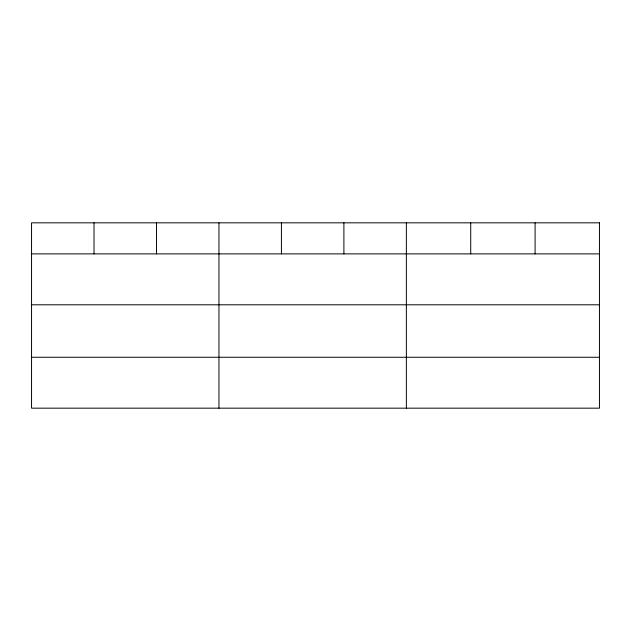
<?xml version="1.0" encoding="UTF-8"?>
<svg xmlns="http://www.w3.org/2000/svg" width="631" height="631" viewBox="0 0 631 631"><rect width="100%" height="100%" fill="white"/><g stroke="black" fill="none" stroke-linecap="round" stroke-linejoin="round"><path stroke-width="0.95" d="M31.55 253.883L599.45 253.883M31.55 304.797L599.45 304.797M31.55 357.256L599.45 357.256M535.088 222.83L535.088 253.883M470.726 222.83L470.726 253.883M406.364 222.83L406.364 408.17M343.895 222.83L343.895 253.883M281.426 222.83L281.426 253.883M218.957 222.83L218.957 408.17M156.488 222.83L156.488 253.883M94.019 222.83L94.019 253.883M599.45 222.83L31.55 222.83L31.55 408.17L599.45 408.17L599.45 222.83"/></g></svg>
